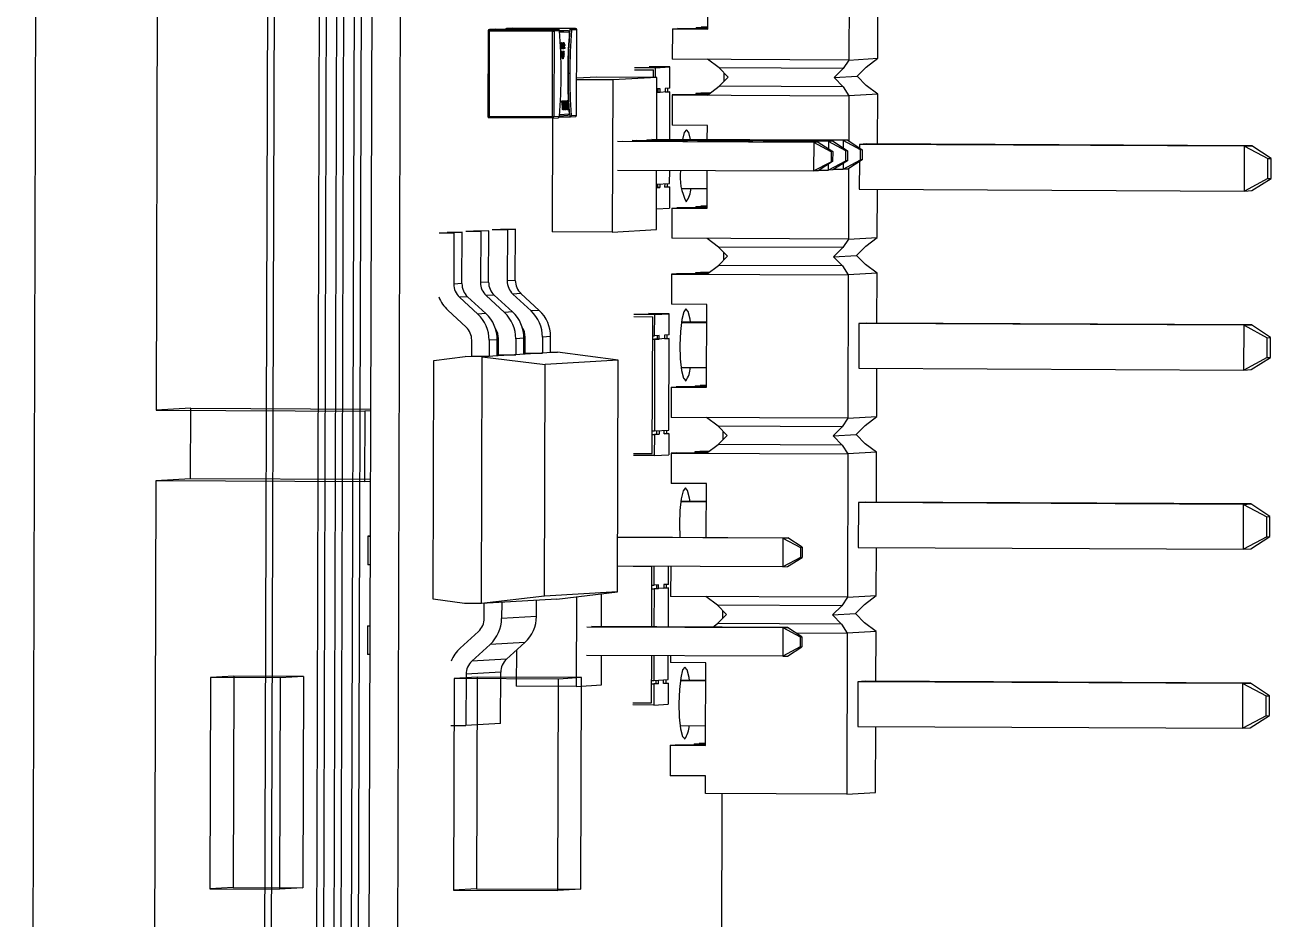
# Model space of a CAD drawing. Header units: millimetres. Extents: x -31.6 to 57.7, y -27.5 to 38.1.
# Drawn here: x -31.58 to -13.91, y 15.7 to 28.38 of the extents above; entities that cross this region are included whole.
import ezdxf

# ---------------------------------------------------------------- set-up
doc = ezdxf.new("R2010")
doc.units = ezdxf.units.MM

msp = doc.modelspace()

# ---------------------------------------------------------------- linework, layer by layer
at = {"color": 7, "linetype": 'Continuous', "lineweight": 25}
for p, q in [((-26.64, 35.845), (-26.805, -20.108)), ((-26.235, 35.843), (-26.4, -20.11)), ((-28.128, 33.011), (-28.243, -5.769)), ((-28.033, 33.016), (-28.147, -5.765)), ((-27.503, -5.768), (-27.388, 32.992)), ((-27.293, 32.997), (-27.408, -5.769)), ((-27.256, -5.769), (-27.142, 33.007)), ((-27.047, 33.012), (-27.161, -5.77)), ((-27.01, -5.771), (-26.895, 32.99)), ((-26.8, 32.995), (-26.915, -5.771)), ((-31.417, 32.817), (-31.579, -22.18)), ((-29.691, 32.825), (-29.72, 22.914)), ((-19.888, 29.913), (-19.894, 27.881)), ((-21.897, 28.319), (-21.894, 29.494)), ((-19.485, 27.906), (-19.483, 28.588)), ((-25.011, 28.293), (-25.014, 27.083)), ((-24.994, 28.292), (-24.998, 27.082)), ((-24.097, 28.288), (-24.994, 28.292)), ((-24.913, 28.317), (-24.992, 28.313)), ((-24.992, 28.313), (-24.991, 28.313)), ((-24.912, 28.317), (-24.991, 28.313)), ((-24.991, 28.313), (-24.093, 28.308)), ((-24.014, 28.313), (-24.912, 28.317)), ((-24.67, 28.332), (-24.749, 28.327)), ((-24.669, 28.332), (-24.747, 28.327)), ((-23.85, 28.323), (-24.747, 28.327)), ((-24.669, 28.332), (-24.67, 28.332)), ((-23.771, 28.327), (-24.669, 28.332)), ((-24.1, 27.078), (-24.097, 28.288)), ((-24.093, 28.308), (-24.014, 28.313)), ((-24.074, 28.288), (-24.077, 27.078)), ((-23.997, 28.293), (-24.074, 28.288)), ((-24.013, 28.298), (-23.877, 28.298)), ((-23.996, 28.291), (-23.877, 28.298)), ((-23.859, 28.278), (-23.995, 28.269)), ((-23.85, 28.323), (-23.771, 28.327)), ((-23.751, 28.307), (-23.828, 28.303)), ((-23.755, 27.097), (-23.751, 28.307)), ((-23.755, 27.097), (-23.751, 28.307)), ((-23.751, 28.307), (-23.751, 28.307)), ((-22.398, 28.322), (-22.399, 27.893)), ((-22.398, 28.322), (-22.327, 28.326)), ((-22.398, 28.322), (-21.897, 28.319)), ((-21.897, 28.324), (-22.327, 28.326)), ((-22.06, 28.342), (-21.989, 28.346)), ((-22.06, 28.342), (-21.897, 28.341)), ((-22.06, 28.342), (-22.06, 28.325)), ((-21.897, 28.345), (-21.989, 28.346)), ((-23.979, 28.12), (-23.985, 28.12)), ((-23.977, 28.12), (-23.985, 28.12)), ((-23.98, 28.112), (-23.985, 28.112)), ((-23.98, 28.112), (-23.979, 28.12)), ((-23.978, 28.112), (-23.98, 28.112)), ((-23.979, 28.12), (-23.977, 28.12)), ((-23.978, 28.04), (-23.978, 28.112)), ((-23.968, 28.123), (-23.977, 28.123)), ((-23.977, 28.12), (-23.977, 28.04)), ((-23.957, 28.121), (-23.966, 28.121)), ((-23.966, 28.114), (-23.966, 28.121)), ((-23.955, 28.121), (-23.965, 28.121)), ((-23.957, 28.121), (-23.955, 28.121)), ((-23.951, 28.041), (-23.957, 28.121)), ((-23.947, 28.122), (-23.956, 28.122)), ((-23.956, 28.121), (-23.956, 28.122)), ((-23.956, 28.122), (-23.955, 28.122)), ((-23.945, 28.122), (-23.955, 28.122)), ((-23.955, 28.121), (-23.951, 28.058)), ((-23.951, 28.058), (-23.947, 28.122)), ((-23.945, 28.122), (-23.951, 28.041)), ((-23.947, 28.122), (-23.945, 28.122)), ((-23.939, 28.102), (-23.947, 28.102)), ((-23.935, 28.124), (-23.945, 28.125)), ((-23.945, 28.125), (-23.943, 28.125)), ((-23.945, 28.102), (-23.945, 28.125)), ((-23.934, 28.125), (-23.943, 28.125)), ((-23.935, 28.124), (-23.934, 28.125)), ((-23.935, 28.09), (-23.935, 28.124)), ((-23.934, 28.125), (-23.934, 28.043)), ((-23.926, 28.102), (-23.934, 28.102)), ((-23.978, 28.04), (-23.982, 28.04)), ((-23.971, 28.002), (-23.98, 28.002)), ((-23.971, 28.002), (-23.98, 28.002)), ((-23.977, 28.04), (-23.978, 28.04)), ((-23.968, 28.038), (-23.978, 28.039)), ((-23.978, 27.94), (-23.971, 28.002)), ((-23.972, 27.939), (-23.978, 27.938)), ((-23.972, 28.08), (-23.977, 28.08)), ((-23.972, 27.982), (-23.976, 27.947)), ((-23.976, 27.947), (-23.972, 27.947)), ((-23.972, 27.947), (-23.976, 27.947)), ((-23.972, 27.947), (-23.972, 27.982)), ((-23.972, 27.92), (-23.972, 27.939)), ((-23.964, 28.081), (-23.971, 28.081)), ((-23.965, 28.061), (-23.971, 28.061)), ((-23.971, 28.002), (-23.971, 28.002)), ((-23.971, 28.002), (-23.971, 27.947)), ((-23.962, 28.001), (-23.971, 28.001)), ((-23.971, 28.001), (-23.964, 28.001)), ((-23.962, 27.993), (-23.971, 27.993)), ((-23.971, 27.947), (-23.969, 27.947)), ((-23.969, 27.947), (-23.971, 27.947)), ((-23.971, 27.937), (-23.971, 27.939)), ((-23.969, 27.939), (-23.971, 27.939)), ((-23.971, 27.939), (-23.971, 27.92)), ((-23.966, 27.933), (-23.971, 27.933)), ((-23.967, 27.926), (-23.971, 27.926)), ((-23.97, 27.947), (-23.966, 27.993)), ((-23.969, 27.947), (-23.969, 27.939)), ((-23.962, 27.922), (-23.965, 27.922)), ((-23.954, 28.001), (-23.964, 28.001)), ((-23.961, 28.042), (-23.963, 28.074)), ((-23.962, 28.001), (-23.954, 28.001)), ((-23.962, 27.993), (-23.962, 28.001)), ((-23.962, 27.922), (-23.956, 27.993)), ((-23.956, 27.993), (-23.962, 27.993)), ((-23.961, 27.919), (-23.962, 27.922)), ((-23.951, 28.041), (-23.961, 28.042)), ((-23.954, 28.001), (-23.961, 27.919)), ((-23.957, 27.9), (-23.957, 27.968)), ((-23.946, 27.98), (-23.956, 27.98)), ((-23.947, 27.98), (-23.956, 27.98)), ((-23.956, 27.98), (-23.956, 27.98)), ((-23.951, 28.041), (-23.951, 28.041)), ((-23.941, 27.981), (-23.951, 27.981)), ((-23.951, 27.981), (-23.949, 27.981)), ((-23.951, 27.98), (-23.951, 27.981)), ((-23.949, 28.041), (-23.95, 28.043)), ((-23.944, 28.071), (-23.949, 28.071)), ((-23.939, 28.041), (-23.949, 28.041)), ((-23.939, 27.981), (-23.949, 27.981)), ((-23.947, 27.9), (-23.947, 27.98)), ((-23.947, 27.98), (-23.946, 27.98)), ((-23.946, 28.002), (-23.94, 28.003)), ((-23.936, 28.002), (-23.946, 28.002)), ((-23.946, 27.981), (-23.946, 28.002)), ((-23.946, 27.98), (-23.946, 27.948)), ((-23.941, 27.949), (-23.946, 27.949)), ((-23.946, 27.928), (-23.946, 27.9)), ((-23.935, 28.072), (-23.945, 28.072)), ((-23.941, 27.922), (-23.942, 27.922)), ((-23.941, 27.949), (-23.941, 27.981)), ((-23.941, 27.981), (-23.939, 27.981)), ((-23.941, 27.922), (-23.941, 27.929)), ((-23.94, 27.922), (-23.941, 27.922)), ((-23.93, 28.003), (-23.94, 28.003)), ((-23.939, 27.981), (-23.94, 27.922)), ((-23.937, 27.922), (-23.94, 27.922)), ((-23.935, 28.042), (-23.938, 28.042)), ((-23.936, 28.042), (-23.937, 28.043)), ((-23.937, 27.922), (-23.936, 28.002)), ((-23.935, 27.922), (-23.937, 27.922)), ((-23.926, 28.042), (-23.936, 28.042)), ((-23.936, 28.002), (-23.93, 28.003)), ((-23.935, 28.042), (-23.935, 28.053)), ((-23.934, 28.043), (-23.935, 28.042)), ((-23.93, 27.995), (-23.935, 27.994)), ((-23.935, 27.994), (-23.935, 27.97)), ((-23.935, 27.97), (-23.93, 27.97)), ((-23.93, 27.97), (-23.935, 27.97)), ((-23.93, 27.962), (-23.935, 27.961)), ((-23.935, 27.961), (-23.935, 27.922)), ((-23.923, 28.06), (-23.932, 28.06)), ((-23.93, 28.003), (-23.93, 27.995)), ((-23.93, 27.97), (-23.93, 27.962)), ((-23.922, 28.085), (-23.929, 28.085)), ((-23.923, 28.06), (-23.922, 28.056)), ((-23.921, 28.089), (-23.922, 28.085)), ((-23.972, 27.92), (-23.978, 27.92)), ((-23.966, 27.92), (-23.976, 27.92)), ((-23.971, 27.92), (-23.972, 27.92)), ((-23.971, 27.919), (-23.971, 27.92)), ((-23.961, 27.919), (-23.971, 27.919)), ((-23.947, 27.9), (-23.957, 27.9)), ((-23.946, 27.9), (-23.947, 27.9)), ((-23.944, 27.921), (-23.946, 27.921)), ((-22.637, 27.77), (-22.933, 27.771)), ((-22.432, 27.782), (-22.728, 27.784)), ((-22.638, 27.635), (-22.637, 27.77)), ((-22.637, 27.77), (-22.432, 27.782)), ((-22.433, 27.482), (-22.432, 27.782)), ((-19.894, 27.881), (-22.399, 27.893)), ((-21.735, 27.769), (-21.898, 27.891)), ((-19.975, 27.76), (-21.735, 27.769)), ((-21.607, 27.638), (-21.735, 27.769)), ((-19.975, 27.76), (-20.103, 27.631)), ((-19.894, 27.881), (-19.975, 27.76)), ((-19.894, 27.881), (-19.485, 27.906)), ((-19.778, 27.65), (-19.649, 27.78)), ((-19.649, 27.78), (-19.485, 27.906)), ((-23.469, 27.639), (-23.753, 27.622)), ((-23.244, 27.598), (-23.753, 27.601)), ((-22.617, 27.635), (-23.469, 27.639)), ((-23.244, 27.598), (-23.25, 25.439)), ((-22.617, 27.635), (-23.244, 27.598)), ((-22.933, 27.741), (-22.667, 27.74)), ((-22.667, 27.636), (-22.667, 27.74)), ((-22.62, 26.755), (-22.617, 27.635)), ((-21.735, 27.508), (-21.607, 27.638)), ((-21.661, 27.583), (-21.661, 27.693)), ((-20.103, 27.631), (-19.778, 27.65)), ((-20.103, 27.631), (-19.975, 27.5)), ((-19.65, 27.52), (-19.778, 27.65)), ((-22.572, 27.474), (-22.618, 27.471)), ((-22.433, 27.432), (-22.618, 27.421)), ((-22.618, 27.423), (-22.602, 27.424)), ((-22.602, 27.472), (-22.602, 27.424)), ((-22.602, 27.424), (-22.573, 27.424)), ((-22.573, 27.424), (-22.572, 27.474)), ((-22.498, 27.478), (-22.499, 27.428)), ((-22.499, 27.43), (-22.462, 27.432)), ((-22.433, 27.482), (-22.498, 27.478)), ((-22.462, 27.432), (-22.462, 27.48)), ((-22.462, 27.432), (-22.433, 27.432)), ((-22.435, 26.754), (-22.433, 27.432)), ((-21.992, 27.409), (-22.063, 27.405)), ((-22.063, 27.405), (-21.872, 27.404)), ((-22.063, 27.405), (-22.063, 27.388)), ((-21.866, 27.409), (-21.992, 27.409)), ((-21.9, 27.383), (-21.735, 27.508)), ((-19.975, 27.5), (-21.735, 27.508)), ((-19.975, 27.5), (-19.895, 27.373)), ((-19.486, 27.398), (-19.895, 27.373)), ((-19.486, 27.398), (-19.65, 27.52)), ((-19.488, 26.689), (-19.486, 27.398)), ((-23.959, 27.295), (-23.969, 27.295)), ((-23.963, 27.295), (-23.969, 27.295)), ((-23.969, 27.295), (-23.962, 27.218)), ((-23.953, 27.295), (-23.963, 27.295)), ((-23.952, 27.218), (-23.962, 27.218)), ((-23.962, 27.218), (-23.962, 27.179)), ((-23.953, 27.295), (-23.959, 27.295)), ((-23.959, 27.295), (-23.952, 27.218)), ((-23.944, 27.295), (-23.954, 27.296)), ((-23.954, 27.296), (-23.954, 27.295)), ((-23.948, 27.296), (-23.954, 27.296)), ((-23.949, 27.251), (-23.953, 27.295)), ((-23.952, 27.218), (-23.953, 27.179)), ((-23.944, 27.295), (-23.949, 27.251)), ((-23.938, 27.296), (-23.948, 27.296)), ((-23.936, 27.296), (-23.946, 27.296)), ((-23.946, 27.296), (-23.946, 27.296)), ((-23.94, 27.296), (-23.946, 27.296)), ((-23.946, 27.218), (-23.938, 27.296)), ((-23.946, 27.18), (-23.946, 27.218)), ((-23.936, 27.296), (-23.945, 27.179)), ((-23.938, 27.296), (-23.944, 27.295)), ((-23.931, 27.296), (-23.94, 27.296)), ((-23.931, 27.296), (-23.936, 27.296)), ((-23.934, 27.243), (-23.935, 27.224)), ((-23.935, 27.224), (-23.932, 27.224)), ((-23.932, 27.224), (-23.935, 27.224)), ((-23.932, 27.224), (-23.934, 27.243)), ((-23.924, 27.18), (-23.931, 27.296)), ((-23.925, 27.238), (-23.927, 27.238)), ((-23.918, 27.298), (-23.926, 27.297)), ((-23.916, 27.297), (-23.926, 27.297)), ((-23.918, 27.255), (-23.919, 27.255)), ((-23.916, 27.254), (-23.919, 27.254)), ((-23.916, 27.224), (-23.919, 27.224)), ((-23.908, 27.298), (-23.918, 27.298)), ((-23.908, 27.255), (-23.918, 27.255)), ((-23.908, 27.298), (-23.916, 27.297)), ((-23.916, 27.266), (-23.908, 27.267)), ((-23.908, 27.255), (-23.916, 27.254)), ((-23.916, 27.254), (-23.916, 27.224)), ((-23.916, 27.224), (-23.914, 27.224)), ((-23.899, 27.299), (-23.915, 27.298)), ((-23.905, 27.298), (-23.915, 27.298)), ((-23.915, 27.298), (-23.915, 27.298)), ((-23.915, 27.266), (-23.915, 27.255)), ((-23.914, 27.224), (-23.914, 27.213)), ((-23.908, 27.267), (-23.908, 27.298)), ((-23.908, 27.181), (-23.908, 27.255)), ((-23.905, 27.298), (-23.906, 27.181)), ((-23.89, 27.299), (-23.905, 27.298)), ((-23.89, 27.299), (-23.899, 27.299)), ((-23.899, 27.267), (-23.89, 27.268)), ((-23.899, 27.254), (-23.899, 27.267)), ((-23.891, 27.255), (-23.899, 27.254)), ((-23.891, 27.255), (-23.899, 27.255)), ((-23.899, 27.226), (-23.891, 27.226)), ((-23.899, 27.211), (-23.899, 27.226)), ((-23.891, 27.226), (-23.891, 27.255)), ((-23.889, 27.241), (-23.891, 27.241)), ((-23.89, 27.268), (-23.89, 27.299)), ((-23.878, 27.303), (-23.888, 27.303)), ((-23.874, 27.242), (-23.883, 27.242)), ((-23.869, 27.224), (-23.862, 27.118)), ((-22.401, 27.385), (-22.402, 26.956)), ((-22.33, 27.389), (-22.401, 27.385)), ((-22.401, 27.385), (-19.895, 27.373)), ((-21.894, 27.387), (-22.33, 27.389)), ((-19.895, 27.373), (-19.897, 26.734)), ((-24.998, 27.082), (-24.1, 27.078)), ((-24.097, 27.058), (-24.995, 27.063)), ((-24.097, 27.058), (-24.102, 25.443)), ((-24.096, 27.058), (-24.017, 27.063)), ((-24.077, 27.078), (-24, 27.083)), ((-24.002, 27.074), (-23.854, 27.073)), ((-24, 27.091), (-23.879, 27.098)), ((-23.998, 27.11), (-23.862, 27.118)), ((-23.953, 27.179), (-23.962, 27.179)), ((-23.945, 27.179), (-23.955, 27.179)), ((-23.955, 27.179), (-23.955, 27.179)), ((-23.953, 27.179), (-23.946, 27.18)), ((-23.945, 27.179), (-23.939, 27.179)), ((-23.939, 27.179), (-23.937, 27.197)), ((-23.929, 27.18), (-23.938, 27.18)), ((-23.937, 27.197), (-23.93, 27.197)), ((-23.93, 27.197), (-23.929, 27.18)), ((-23.929, 27.18), (-23.924, 27.18)), ((-23.924, 27.181), (-23.916, 27.181)), ((-23.914, 27.213), (-23.917, 27.213)), ((-23.914, 27.213), (-23.916, 27.213)), ((-23.916, 27.181), (-23.908, 27.181)), ((-23.906, 27.181), (-23.908, 27.181)), ((-23.906, 27.181), (-23.89, 27.182)), ((-23.89, 27.211), (-23.899, 27.211)), ((-23.89, 27.211), (-23.899, 27.211)), ((-23.891, 27.182), (-23.889, 27.18)), ((-23.89, 27.182), (-23.89, 27.211)), ((-23.889, 27.18), (-23.879, 27.18)), ((-23.852, 27.073), (-23.773, 27.078)), ((-23.832, 27.093), (-23.755, 27.097)), ((-23.755, 27.097), (-23.755, 27.097)), ((-21.901, 26.954), (-22.402, 26.956)), ((-21.902, 26.751), (-21.901, 26.954)), ((-20.394, 26.713), (-23.175, 26.726)), ((-23.109, 26.73), (-20.328, 26.717)), ((-20.186, 26.726), (-22.967, 26.739)), ((-22.9, 26.742), (-20.119, 26.729)), ((-19.977, 26.738), (-22.758, 26.751)), ((-19.91, 26.742), (-22.691, 26.755)), ((-20.394, 26.713), (-20.396, 26.307)), ((-20.328, 26.717), (-20.394, 26.713)), ((-20.148, 26.581), (-20.394, 26.713)), ((-20.328, 26.717), (-20.124, 26.583)), ((-20.119, 26.729), (-20.186, 26.726)), ((-20.186, 26.726), (-20.186, 26.624)), ((-19.939, 26.594), (-20.186, 26.726)), ((-20.119, 26.729), (-19.915, 26.595)), ((-19.91, 26.742), (-19.977, 26.738)), ((-19.977, 26.738), (-19.977, 26.636)), ((-19.73, 26.606), (-19.977, 26.738)), ((-19.91, 26.742), (-19.707, 26.608)), ((-19.641, 26.69), (-19.745, 26.684)), ((-14.179, 26.665), (-19.641, 26.69)), ((-20.124, 26.583), (-20.148, 26.581)), ((-20.148, 26.581), (-20.148, 26.439)), ((-20.124, 26.583), (-20.125, 26.44)), ((-19.915, 26.595), (-19.939, 26.594)), ((-19.939, 26.451), (-19.939, 26.594)), ((-19.915, 26.595), (-19.916, 26.453)), ((-14.283, 26.658), (-19.745, 26.684)), ((-19.745, 26.684), (-19.745, 26.633)), ((-19.707, 26.608), (-19.73, 26.606)), ((-19.73, 26.464), (-19.73, 26.606)), ((-19.707, 26.608), (-19.707, 26.465)), ((-14.285, 26.023), (-14.283, 26.658)), ((-14.283, 26.658), (-14.179, 26.665)), ((-14.283, 26.658), (-13.954, 26.483)), ((-13.908, 26.485), (-14.179, 26.665)), ((-20.396, 26.307), (-20.148, 26.439)), ((-20.125, 26.44), (-20.329, 26.311)), ((-20.187, 26.319), (-19.939, 26.451)), ((-20.187, 26.401), (-20.187, 26.319)), ((-20.125, 26.44), (-20.148, 26.439)), ((-19.916, 26.453), (-20.12, 26.323)), ((-20.106, 26.332), (-19.978, 26.332)), ((-19.978, 26.332), (-19.73, 26.464)), ((-19.978, 26.413), (-19.978, 26.332)), ((-19.911, 26.335), (-19.978, 26.332)), ((-19.916, 26.453), (-19.939, 26.451)), ((-19.707, 26.465), (-19.911, 26.335)), ((-19.898, 26.343), (-19.901, 25.341)), ((-19.746, 26.44), (-19.747, 26.049)), ((-19.707, 26.465), (-19.73, 26.464)), ((-13.955, 26.2), (-13.954, 26.483)), ((-13.954, 26.483), (-13.908, 26.485)), ((-13.908, 26.202), (-13.908, 26.485)), ((-23.177, 26.32), (-20.396, 26.307)), ((-22.624, 25.476), (-22.621, 26.317)), ((-22.437, 26.132), (-22.436, 26.316)), ((-21.904, 25.779), (-21.903, 26.314)), ((-20.329, 26.311), (-20.396, 26.307)), ((-20.315, 26.32), (-20.187, 26.319)), ((-20.12, 26.323), (-20.187, 26.319)), ((-13.955, 26.2), (-14.285, 26.023)), ((-14.181, 26.03), (-13.908, 26.202)), ((-13.955, 26.2), (-13.908, 26.202)), ((-22.622, 26.121), (-22.437, 26.132)), ((-22.577, 26.074), (-22.622, 26.071)), ((-22.622, 26.073), (-22.606, 26.074)), ((-22.606, 26.074), (-22.606, 26.122)), ((-22.606, 26.074), (-22.577, 26.074)), ((-22.576, 26.124), (-22.577, 26.074)), ((-22.503, 26.078), (-22.502, 26.128)), ((-22.437, 26.082), (-22.503, 26.078)), ((-22.503, 26.08), (-22.466, 26.082)), ((-22.466, 26.082), (-22.466, 26.131)), ((-22.466, 26.082), (-22.437, 26.082)), ((-22.437, 26.082), (-22.438, 25.782)), ((-22.266, 26.061), (-21.904, 26.059)), ((-19.747, 26.049), (-14.285, 26.023)), ((-19.492, 25.366), (-19.49, 26.048)), ((-14.285, 26.023), (-14.181, 26.03)), ((-22.202, 25.871), (-22.201, 25.871)), ((-22.067, 25.802), (-21.996, 25.806)), ((-22.067, 25.802), (-21.904, 25.801)), ((-22.067, 25.802), (-22.067, 25.785)), ((-21.904, 25.806), (-21.996, 25.806)), ((-22.623, 25.771), (-22.438, 25.782)), ((-22.406, 25.782), (-22.407, 25.353)), ((-22.406, 25.782), (-22.335, 25.786)), ((-22.406, 25.782), (-21.904, 25.779)), ((-21.904, 25.784), (-22.335, 25.786)), ((-25.329, 25.454), (-25.116, 25.453)), ((-25.214, 25.461), (-25.001, 25.46)), ((-25.116, 25.453), (-25.119, 24.725)), ((-25.001, 25.46), (-25.116, 25.453)), ((-25.004, 24.732), (-25.001, 25.46)), ((-24.951, 25.477), (-24.738, 25.476)), ((-24.836, 25.484), (-24.623, 25.483)), ((-24.738, 25.476), (-24.74, 24.748)), ((-24.623, 25.483), (-24.738, 25.476)), ((-24.625, 24.755), (-24.623, 25.483)), ((-23.25, 25.439), (-22.624, 25.476)), ((-25.707, 25.432), (-25.495, 25.431)), ((-25.592, 25.439), (-25.38, 25.438)), ((-25.495, 25.431), (-25.497, 24.703)), ((-25.38, 25.438), (-25.495, 25.431)), ((-25.382, 24.71), (-25.38, 25.438)), ((-23.25, 25.439), (-24.102, 25.443)), ((-19.901, 25.341), (-22.407, 25.353)), ((-21.742, 25.229), (-21.906, 25.351)), ((-19.901, 25.341), (-19.982, 25.221)), ((-19.901, 25.341), (-19.492, 25.366)), ((-19.656, 25.24), (-19.492, 25.366)), ((-21.743, 24.969), (-21.614, 25.098)), ((-19.982, 25.221), (-21.742, 25.229)), ((-21.614, 25.098), (-21.742, 25.229)), ((-21.669, 25.043), (-21.668, 25.153)), ((-19.982, 25.221), (-20.111, 25.091)), ((-20.111, 25.091), (-19.785, 25.11)), ((-19.785, 25.11), (-19.656, 25.24)), ((-19.657, 24.98), (-19.785, 25.11)), ((-21.907, 24.843), (-21.743, 24.969)), ((-19.983, 24.96), (-21.743, 24.969)), ((-20.111, 25.091), (-19.983, 24.96)), ((-19.983, 24.96), (-19.903, 24.833)), ((-19.494, 24.858), (-19.657, 24.98)), ((-24.625, 24.755), (-24.74, 24.748)), ((-22.408, 24.845), (-22.41, 24.417)), ((-22.337, 24.849), (-22.408, 24.845)), ((-22.408, 24.845), (-19.903, 24.833)), ((-21.901, 24.847), (-22.337, 24.849)), ((-21.999, 24.869), (-22.07, 24.865)), ((-22.07, 24.865), (-21.879, 24.864)), ((-22.07, 24.865), (-22.07, 24.848)), ((-21.873, 24.869), (-21.999, 24.869)), ((-19.903, 24.833), (-19.909, 22.802)), ((-19.494, 24.858), (-19.903, 24.833)), ((-19.496, 24.149), (-19.494, 24.858)), ((-25.382, 24.71), (-25.497, 24.703)), ((-25.004, 24.732), (-25.119, 24.725)), ((-24.545, 24.569), (-24.66, 24.562)), ((-24.286, 24.33), (-24.545, 24.569)), ((-25.301, 24.524), (-25.416, 24.517)), ((-25.416, 24.517), (-25.157, 24.278)), ((-25.042, 24.285), (-25.301, 24.524)), ((-24.923, 24.546), (-25.038, 24.54)), ((-25.038, 24.54), (-24.779, 24.301)), ((-24.664, 24.308), (-24.923, 24.546)), ((-24.66, 24.562), (-24.401, 24.323)), ((-21.909, 24.414), (-22.41, 24.417)), ((-21.912, 23.24), (-21.909, 24.414)), ((-25.323, 24.094), (-25.582, 24.333)), ((-25.042, 24.285), (-25.157, 24.278)), ((-24.664, 24.308), (-24.779, 24.301)), ((-24.286, 24.33), (-24.401, 24.323)), ((-22.648, 24.27), (-22.944, 24.272)), ((-22.944, 24.242), (-22.677, 24.24)), ((-22.442, 24.282), (-22.738, 24.284)), ((-22.683, 22.3), (-22.677, 24.24)), ((-22.649, 23.97), (-22.648, 24.27)), ((-22.648, 24.27), (-22.442, 24.282)), ((-22.443, 23.982), (-22.442, 24.282)), ((-21.909, 24.154), (-22.271, 24.156)), ((-21.909, 24.161), (-22.27, 24.162)), ((-19.753, 24.144), (-19.754, 23.509)), ((-19.648, 24.15), (-19.753, 24.144)), ((-14.291, 24.119), (-19.753, 24.144)), ((-14.186, 24.125), (-19.648, 24.15)), ((-14.293, 23.484), (-14.291, 24.119)), ((-14.291, 24.119), (-14.186, 24.125)), ((-14.291, 24.119), (-13.962, 23.943)), ((-13.915, 23.946), (-14.186, 24.125)), ((-25.243, 23.68), (-25.243, 23.908)), ((-24.996, 23.907), (-24.997, 23.679)), ((-24.881, 23.914), (-24.996, 23.907)), ((-24.882, 23.686), (-24.881, 23.914)), ((-24.865, 23.702), (-24.864, 23.93)), ((-24.618, 23.929), (-24.619, 23.701)), ((-24.503, 23.936), (-24.618, 23.929)), ((-24.503, 23.708), (-24.503, 23.936)), ((-24.487, 23.725), (-24.486, 23.953)), ((-24.125, 23.958), (-24.24, 23.951)), ((-24.24, 23.951), (-24.24, 23.723)), ((-24.125, 23.73), (-24.125, 23.958)), ((-22.678, 23.97), (-22.649, 23.97)), ((-22.678, 23.92), (-22.613, 23.924)), ((-22.678, 23.92), (-22.649, 23.92)), ((-22.649, 23.92), (-22.653, 22.62)), ((-22.583, 23.974), (-22.649, 23.97)), ((-22.443, 23.932), (-22.649, 23.92)), ((-22.612, 23.972), (-22.613, 23.924)), ((-22.613, 23.924), (-22.583, 23.924)), ((-22.583, 23.924), (-22.583, 23.974)), ((-22.443, 23.982), (-22.509, 23.979)), ((-22.509, 23.979), (-22.509, 23.929)), ((-22.509, 23.93), (-22.473, 23.933)), ((-22.473, 23.933), (-22.473, 23.981)), ((-22.473, 23.933), (-22.443, 23.932)), ((-22.447, 22.632), (-22.443, 23.932)), ((-13.962, 23.943), (-13.915, 23.946)), ((-13.962, 23.66), (-13.962, 23.943)), ((-13.916, 23.663), (-13.915, 23.946)), ((-25.337, 23.674), (-25.243, 23.68)), ((-25.243, 23.68), (-24.997, 23.679)), ((-24.027, 23.736), (-25.095, 23.673)), ((-24.882, 23.701), (-24.865, 23.702)), ((-24.865, 23.702), (-24.619, 23.701)), ((-24.503, 23.724), (-24.487, 23.725)), ((-24.487, 23.725), (-24.24, 23.723)), ((-24.125, 23.736), (-24.027, 23.736)), ((-23.167, 23.622), (-24.027, 23.736)), ((-25.792, 20.234), (-25.782, 23.621)), ((-25.782, 23.621), (-25.337, 23.674)), ((-25.095, 23.673), (-25.337, 23.674)), ((-25.106, 20.173), (-25.095, 23.673)), ((-25.095, 23.673), (-24.2, 23.561)), ((-24.21, 20.279), (-24.2, 23.561)), ((-23.167, 23.622), (-24.2, 23.561)), ((-23.177, 20.34), (-23.167, 23.622)), ((-22.273, 23.521), (-21.911, 23.519)), ((-19.754, 23.509), (-14.293, 23.484)), ((-19.5, 22.826), (-19.498, 23.508)), ((-13.962, 23.66), (-14.293, 23.484)), ((-14.188, 23.49), (-13.916, 23.663)), ((-13.962, 23.66), (-13.916, 23.663)), ((-22.21, 23.332), (-22.208, 23.332)), ((-14.293, 23.484), (-14.188, 23.49)), ((-22.413, 23.242), (-22.414, 22.813)), ((-22.413, 23.242), (-22.342, 23.246)), ((-22.413, 23.242), (-21.912, 23.24)), ((-21.912, 23.244), (-22.342, 23.246)), ((-22.075, 23.262), (-22.004, 23.266)), ((-22.075, 23.262), (-21.912, 23.261)), ((-22.075, 23.262), (-22.075, 23.245)), ((-21.912, 23.266), (-22.004, 23.266)), ((-29.227, 22.943), (-29.72, 22.914)), ((-29.72, 22.914), (-26.761, 22.9)), ((-29.23, 21.943), (-29.227, 22.943)), ((-29.227, 22.943), (-26.679, 22.931)), ((-26.761, 22.9), (-26.764, 21.9)), ((-26.679, 22.905), (-26.761, 22.9)), ((-19.909, 22.802), (-22.414, 22.813)), ((-21.75, 22.689), (-21.913, 22.811)), ((-19.909, 22.802), (-19.99, 22.681)), ((-19.909, 22.802), (-19.5, 22.826)), ((-19.664, 22.7), (-19.5, 22.826)), ((-22.682, 22.62), (-22.653, 22.62)), ((-22.653, 22.62), (-22.447, 22.632)), ((-22.617, 22.574), (-22.616, 22.622)), ((-22.587, 22.624), (-22.587, 22.574)), ((-22.513, 22.579), (-22.513, 22.629)), ((-22.477, 22.583), (-22.477, 22.631)), ((-19.99, 22.681), (-21.75, 22.689)), ((-21.622, 22.558), (-21.75, 22.689)), ((-19.99, 22.681), (-20.118, 22.551)), ((-19.793, 22.571), (-19.664, 22.7)), ((-22.682, 22.57), (-22.617, 22.574)), ((-22.682, 22.57), (-22.653, 22.57)), ((-22.653, 22.57), (-22.654, 22.27)), ((-22.587, 22.574), (-22.653, 22.57)), ((-22.617, 22.574), (-22.587, 22.574)), ((-22.447, 22.583), (-22.513, 22.579)), ((-22.513, 22.58), (-22.477, 22.583)), ((-22.477, 22.583), (-22.447, 22.583)), ((-22.447, 22.583), (-22.448, 22.283)), ((-21.75, 22.429), (-21.622, 22.558)), ((-21.676, 22.503), (-21.676, 22.614)), ((-20.118, 22.551), (-19.793, 22.571)), ((-20.118, 22.551), (-19.99, 22.421)), ((-19.665, 22.44), (-19.793, 22.571)), ((-22.949, 22.302), (-22.683, 22.3)), ((-22.654, 22.27), (-22.949, 22.272)), ((-22.654, 22.27), (-22.448, 22.283)), ((-22.416, 22.305), (-22.417, 21.877)), ((-22.345, 22.31), (-22.416, 22.305)), ((-22.416, 22.305), (-19.91, 22.294)), ((-21.909, 22.307), (-22.345, 22.31)), ((-22.077, 22.325), (-22.078, 22.308)), ((-22.006, 22.33), (-22.077, 22.325)), ((-22.077, 22.325), (-21.887, 22.324)), ((-21.881, 22.329), (-22.006, 22.33)), ((-21.915, 22.303), (-21.75, 22.429)), ((-19.99, 22.421), (-21.75, 22.429)), ((-19.99, 22.421), (-19.91, 22.294)), ((-19.91, 22.294), (-19.916, 20.262)), ((-19.501, 22.318), (-19.91, 22.294)), ((-19.501, 22.318), (-19.665, 22.44)), ((-19.503, 21.61), (-19.501, 22.318)), ((-29.723, 21.914), (-29.772, 5.326)), ((-29.23, 21.943), (-29.723, 21.914)), ((-26.764, 21.9), (-29.723, 21.914)), ((-26.681, 21.931), (-29.23, 21.943)), ((-26.682, 21.905), (-26.764, 21.9)), ((-21.916, 21.874), (-22.417, 21.877)), ((-21.918, 21.11), (-21.916, 21.874)), ((-21.917, 21.614), (-22.279, 21.616)), ((-21.917, 21.621), (-22.278, 21.623)), ((-19.76, 21.604), (-19.762, 20.969)), ((-19.656, 21.61), (-19.76, 21.604)), ((-14.298, 21.579), (-19.76, 21.604)), ((-14.194, 21.585), (-19.656, 21.61)), ((-14.3, 20.944), (-14.298, 21.579)), ((-14.298, 21.579), (-14.194, 21.585)), ((-14.298, 21.579), (-13.969, 21.403)), ((-13.923, 21.406), (-14.194, 21.585)), ((-13.97, 21.12), (-13.969, 21.403)), ((-13.969, 21.403), (-13.923, 21.406)), ((-13.923, 21.123), (-13.923, 21.406)), ((-26.716, 21.128), (-26.717, 20.722)), ((-26.716, 21.128), (-26.684, 21.13)), ((-26.684, 21.128), (-26.716, 21.128)), ((-23.174, 21.116), (-20.762, 21.105)), ((-20.829, 21.101), (-23.174, 21.112)), ((-20.829, 21.101), (-20.83, 20.694)), ((-20.829, 21.101), (-20.762, 21.105)), ((-20.829, 21.101), (-20.582, 20.969)), ((-20.558, 20.97), (-20.762, 21.105)), ((-13.97, 21.12), (-14.3, 20.944)), ((-14.196, 20.95), (-13.923, 21.123)), ((-13.97, 21.12), (-13.923, 21.123)), ((-20.582, 20.969), (-20.558, 20.97)), ((-20.582, 20.969), (-20.582, 20.827)), ((-20.558, 20.97), (-20.559, 20.828)), ((-19.762, 20.969), (-14.3, 20.944)), ((-19.507, 20.286), (-19.505, 20.968)), ((-14.3, 20.944), (-14.196, 20.95)), ((-26.685, 20.722), (-26.717, 20.722)), ((-20.83, 20.694), (-23.176, 20.705)), ((-22.953, 20.704), (-22.687, 20.703)), ((-22.69, 19.844), (-22.687, 20.703)), ((-22.658, 20.433), (-22.658, 20.703)), ((-22.453, 20.445), (-22.452, 20.702)), ((-22.421, 20.702), (-22.422, 20.273)), ((-20.582, 20.827), (-20.83, 20.694)), ((-20.83, 20.694), (-20.763, 20.698)), ((-20.763, 20.698), (-20.559, 20.828)), ((-20.582, 20.827), (-20.559, 20.828)), ((-23.177, 20.34), (-24.21, 20.279)), ((-24.037, 20.236), (-23.177, 20.34)), ((-22.688, 20.433), (-22.658, 20.433)), ((-22.688, 20.383), (-22.622, 20.387)), ((-22.688, 20.383), (-22.658, 20.383)), ((-22.658, 20.383), (-22.66, 19.844)), ((-22.593, 20.436), (-22.658, 20.433)), ((-22.453, 20.395), (-22.658, 20.383)), ((-22.622, 20.435), (-22.622, 20.387)), ((-22.622, 20.387), (-22.593, 20.386)), ((-22.593, 20.386), (-22.593, 20.436)), ((-22.453, 20.445), (-22.519, 20.441)), ((-22.519, 20.441), (-22.519, 20.391)), ((-22.519, 20.393), (-22.482, 20.395)), ((-22.482, 20.395), (-22.482, 20.443)), ((-22.482, 20.395), (-22.453, 20.395)), ((-22.455, 19.843), (-22.453, 20.395)), ((-25.347, 20.175), (-25.792, 20.234)), ((-25.106, 20.173), (-25.347, 20.175)), ((-24.21, 20.279), (-25.106, 20.173)), ((-24.037, 20.236), (-25.106, 20.173)), ((-25.065, 19.963), (-25.065, 20.176)), ((-24.818, 20.19), (-24.819, 19.962)), ((-24.325, 19.991), (-24.325, 20.219)), ((-23.756, 20.27), (-23.76, 18.997)), ((-23.402, 19.847), (-23.401, 20.313)), ((-19.916, 20.262), (-22.422, 20.273)), ((-21.757, 20.149), (-21.921, 20.271)), ((-19.997, 20.141), (-21.757, 20.149)), ((-21.629, 20.018), (-21.757, 20.149)), ((-19.916, 20.262), (-19.997, 20.141)), ((-19.916, 20.262), (-19.507, 20.286)), ((-19.8, 20.031), (-19.671, 20.16)), ((-19.671, 20.16), (-19.507, 20.286)), ((-24.325, 19.991), (-24.819, 19.962)), ((-21.758, 19.889), (-21.629, 20.018)), ((-21.684, 19.964), (-21.683, 20.074)), ((-19.997, 20.141), (-20.126, 20.011)), ((-20.126, 20.011), (-19.8, 20.031)), ((-20.126, 20.011), (-19.998, 19.881)), ((-19.672, 19.9), (-19.8, 20.031)), ((-26.72, 19.858), (-26.721, 19.452)), ((-26.72, 19.858), (-26.688, 19.86)), ((-26.72, 19.858), (-26.688, 19.858)), ((-23.613, 19.844), (-20.832, 19.831)), ((-20.765, 19.835), (-23.546, 19.848)), ((-21.822, 19.84), (-21.758, 19.889)), ((-19.998, 19.881), (-21.758, 19.889)), ((-20.832, 19.831), (-20.833, 19.425)), ((-20.832, 19.831), (-20.765, 19.835)), ((-20.832, 19.831), (-20.585, 19.699)), ((-20.562, 19.701), (-20.765, 19.835)), ((-19.998, 19.881), (-19.918, 19.754)), ((-19.509, 19.778), (-19.672, 19.9)), ((-25.407, 19.542), (-25.147, 19.778)), ((-24.489, 19.621), (-24.982, 19.592)), ((-24.749, 19.385), (-24.489, 19.621)), ((-20.648, 19.757), (-19.918, 19.754)), ((-20.585, 19.699), (-20.586, 19.557)), ((-20.585, 19.699), (-20.562, 19.701)), ((-20.562, 19.701), (-20.562, 19.558)), ((-19.918, 19.754), (-19.925, 17.468)), ((-19.509, 19.778), (-19.918, 19.754)), ((-19.511, 19.07), (-19.509, 19.778)), ((-26.689, 19.452), (-26.721, 19.452)), ((-24.982, 19.592), (-25.242, 19.356)), ((-24.61, 19.511), (-24.612, 19.001)), ((-20.586, 19.557), (-20.833, 19.425)), ((-20.767, 19.428), (-20.562, 19.558)), ((-20.586, 19.557), (-20.562, 19.558)), ((-24.749, 19.385), (-25.242, 19.356)), ((-20.833, 19.425), (-23.615, 19.438)), ((-23.405, 19.018), (-23.404, 19.437)), ((-22.693, 18.763), (-22.691, 19.433)), ((-22.661, 19.433), (-22.662, 19.083)), ((-22.457, 19.095), (-22.456, 19.432)), ((-22.424, 19.432), (-22.425, 19.337)), ((-21.923, 19.334), (-22.425, 19.337)), ((-21.927, 18.16), (-21.923, 19.334)), ((-20.833, 19.425), (-20.767, 19.428)), ((-28.946, 19.125), (-28.955, 16.125)), ((-28.617, 19.145), (-28.946, 19.125)), ((-27.96, 19.121), (-28.946, 19.125)), ((-28.617, 19.145), (-28.626, 16.145)), ((-27.631, 19.14), (-28.617, 19.145)), ((-27.96, 19.121), (-27.969, 16.121)), ((-27.631, 19.14), (-27.96, 19.121)), ((-27.631, 19.14), (-27.64, 16.14)), ((-25.494, 19.109), (-25.503, 16.109)), ((-25.165, 19.128), (-25.494, 19.109)), ((-24.014, 19.102), (-25.494, 19.109)), ((-25.324, 19.171), (-25.326, 18.443)), ((-24.831, 19.2), (-25.324, 19.171)), ((-25.165, 19.128), (-25.174, 16.129)), ((-23.685, 19.122), (-25.165, 19.128)), ((-24.833, 18.472), (-24.831, 19.2)), ((-24.023, 16.102), (-24.014, 19.102)), ((-23.685, 19.122), (-24.014, 19.102)), ((-23.694, 16.122), (-23.685, 19.122)), ((-22.662, 19.083), (-22.457, 19.095)), ((-22.597, 19.086), (-22.597, 19.036)), ((-22.523, 19.041), (-22.523, 19.091)), ((-22.486, 19.045), (-22.486, 19.093)), ((-23.76, 18.997), (-24.612, 19.001)), ((-23.76, 18.997), (-23.405, 19.018)), ((-22.692, 19.083), (-22.662, 19.083)), ((-22.692, 19.033), (-22.626, 19.037)), ((-22.692, 19.033), (-22.662, 19.033)), ((-22.662, 19.033), (-22.663, 18.733)), ((-22.597, 19.036), (-22.662, 19.033)), ((-22.626, 19.037), (-22.626, 19.085)), ((-22.626, 19.037), (-22.597, 19.036)), ((-22.457, 19.045), (-22.523, 19.041)), ((-22.523, 19.043), (-22.486, 19.045)), ((-22.486, 19.045), (-22.457, 19.045)), ((-22.457, 19.045), (-22.458, 18.745)), ((-21.924, 19.074), (-22.286, 19.076)), ((-21.924, 19.081), (-22.285, 19.083)), ((-19.767, 19.064), (-19.769, 18.429)), ((-19.663, 19.07), (-19.767, 19.064)), ((-14.306, 19.039), (-19.767, 19.064)), ((-14.201, 19.045), (-19.663, 19.07)), ((-14.308, 18.404), (-14.306, 19.039)), ((-14.306, 19.039), (-14.201, 19.045)), ((-14.306, 19.039), (-13.977, 18.863)), ((-13.93, 18.866), (-14.201, 19.045)), ((-22.959, 18.764), (-22.693, 18.763)), ((-22.663, 18.733), (-22.959, 18.734)), ((-22.663, 18.733), (-22.458, 18.745)), ((-13.977, 18.863), (-13.93, 18.866)), ((-13.977, 18.58), (-13.977, 18.863)), ((-13.931, 18.583), (-13.93, 18.866)), ((-13.977, 18.58), (-14.308, 18.404)), ((-14.203, 18.41), (-13.931, 18.583)), ((-13.977, 18.58), (-13.931, 18.583)), ((-25.539, 18.444), (-25.326, 18.443)), ((-24.833, 18.472), (-25.326, 18.443)), ((-22.288, 18.441), (-21.926, 18.439)), ((-19.769, 18.429), (-14.308, 18.404)), ((-19.515, 17.492), (-19.513, 18.428)), ((-14.308, 18.404), (-14.203, 18.41)), ((-22.225, 18.252), (-22.223, 18.252)), ((-22.428, 18.162), (-22.429, 17.73)), ((-22.428, 18.162), (-22.357, 18.166)), ((-22.428, 18.162), (-21.927, 18.16)), ((-21.927, 18.164), (-22.357, 18.166)), ((-22.09, 18.182), (-22.019, 18.186)), ((-22.09, 18.182), (-21.927, 18.182)), ((-22.09, 18.182), (-22.09, 18.165)), ((-21.927, 18.186), (-22.019, 18.186)), ((-21.928, 17.728), (-22.429, 17.73)), ((-21.929, 17.477), (-21.928, 17.728)), ((-19.925, 17.468), (-21.929, 17.477)), ((-21.701, 14.021), (-21.691, 17.476)), ((-19.925, 17.468), (-19.515, 17.492)), ((-28.626, 16.145), (-28.955, 16.125)), ((-28.955, 16.125), (-27.969, 16.121)), ((-28.626, 16.145), (-27.64, 16.14)), ((-27.64, 16.14), (-27.969, 16.121)), ((-25.174, 16.129), (-25.503, 16.109)), ((-25.503, 16.109), (-24.023, 16.102)), ((-25.174, 16.129), (-23.694, 16.122)), ((-23.694, 16.122), (-24.023, 16.102))]:
    msp.add_line(p, q, dxfattribs=at)
at = {"color": 7, "linetype": 'Continuous', "lineweight": 25, "flags": 128}
for points in [[(-22.14, 26.752), (-22.166, 26.854), (-22.198, 26.891), (-22.23, 26.851), (-22.255, 26.753)], [(-22.14, 24.162), (-22.146, 24.206), (-22.173, 24.315), (-22.205, 24.352), (-22.237, 24.311), (-22.265, 24.199), (-22.284, 24.032), (-22.291, 23.837), (-22.285, 23.642), (-22.267, 23.477), (-22.24, 23.368), (-22.208, 23.332), (-22.208, 23.332)], [(-22.147, 21.622), (-22.154, 21.666), (-22.181, 21.775), (-22.213, 21.812), (-22.245, 21.771), (-22.272, 21.659), (-22.291, 21.492), (-22.298, 21.297), (-22.293, 21.112)], [(-22.155, 19.082), (-22.161, 19.126), (-22.188, 19.235), (-22.22, 19.272), (-22.252, 19.231), (-22.28, 19.119), (-22.299, 18.952), (-22.306, 18.757), (-22.3, 18.562), (-22.282, 18.398), (-22.255, 18.289), (-22.223, 18.252)]]:
    msp.add_lwpolyline(points, dxfattribs=at)
at = {"color": 7, "linetype": 'Continuous', "lineweight": 25}
for centre, radius, start, end in [((-24.991, 28.293), 0.02, 93.3848, 179.8311), ((-24.998, 28.624), 0.331, 267.6857, 270.5763), ((-24.96, 28.297), 0.0344, 153.2679, 187.9058), ((-24.669, 28.312), 0.02, 89.7322, 93.3848), ((-24.063, 28.293), 0.0344, 153.2679, 187.9058), ((-24.089, 29.086), 0.798, 269.4284, 271.081), ((-24.093, 28.288), 0.0199, 359.4604, 89.3224), ((-31.736, 27.711), 7.761, 355.3605, 4.3016), ((-15.854, 27.671), 8.028, 175.6688, 182.6273), ((-16.227, 27.686), 7.649, 175.2279, 179.9258), ((-16.288, 27.686), 7.565, 175.3227, 179.9201), ((-23.771, 28.307), 0.02, 359.8311, 89.7322), ((-23.771, 28.307), 0.0199, 359.4604, 89.3224), ((-23.868, 28.494), 0.798, 269.4284, 271.081), ((-16.34, 27.66), 7.537, 179.7241, 184.4687), ((-16.397, 27.661), 7.456, 179.7303, 184.3725), ((-23.92, 27.289), 0.0104, 123.3127, 172.2489), ((-23.833, 27.224), 0.0937, 171.0551, 207.4703), ((-23.826, 27.252), 0.1, 153.2679, 187.9058), ((-23.856, 27.244), 0.0644, 160.0556, 184.1966), ((-23.859, 27.234), 0.0609, 175.1177, 200.2145), ((-24.994, 27.083), 0.02, 179.8311, 269.7322), ((-25.001, 27.414), 0.331, 267.6857, 270.5763), ((-24.966, 27.077), 0.0321, 171.0551, 207.4703), ((-24.068, 27.073), 0.0321, 171.0551, 207.4703), ((-24.092, 27.876), 0.798, 269.4284, 271.081), ((-24.097, 27.078), 0.02, 269.7322, 273.3848), ((-24.097, 27.078), 0.0198, 273.7326, 0.221), ((-23.775, 27.097), 0.02, 273.3848, 359.8311), ((-23.775, 27.097), 0.0198, 273.7326, 0.221), ((-21.535, 26.224), 0.753, 172.9938, 207.9096), ((-22.474, 26.071), 0.339, 323.8235, 358.0717), ((-24.488, 24.747), 0.252, 179.7653, 227.1757), ((-24.373, 24.754), 0.252, 179.7653, 227.1757), ((-25.245, 24.702), 0.252, 179.7653, 227.1757), ((-25.13, 24.709), 0.252, 179.7653, 227.1757), ((-24.867, 24.724), 0.252, 179.7653, 227.1757), ((-24.752, 24.731), 0.252, 179.7653, 227.1757), ((-25.241, 24.701), 0.502, 200.9971, 227.2312), ((-25.5, 23.909), 0.504, 359.7653, 47.1757), ((-25.385, 23.916), 0.504, 359.7653, 47.1757), ((-25.122, 23.931), 0.504, 359.7653, 47.1757), ((-25.007, 23.938), 0.504, 359.7653, 47.1757), ((-24.744, 23.953), 0.504, 359.7653, 47.1757), ((-24.628, 23.96), 0.504, 359.7653, 47.1757), ((-25.495, 23.909), 0.252, 359.7653, 47.1757), ((-25.117, 23.931), 0.253, 359.8066, 32.6806), ((-24.739, 23.953), 0.253, 359.8066, 32.6806), ((-22.482, 23.532), 0.339, 323.8235, 358.0717), ((-24.827, 19.992), 0.502, 312.397, 359.9228), ((-25.316, 19.964), 0.251, 312.397, 359.9228), ((-25.321, 19.963), 0.502, 312.397, 359.9228), ((-25.071, 19.173), 0.499, 132.3215, 158.6489), ((-25.073, 19.17), 0.251, 132.397, 179.9228), ((-24.58, 19.199), 0.251, 132.397, 179.9228), ((-22.497, 18.452), 0.339, 323.8235, 358.0717)]:
    msp.add_arc(centre, radius, start, end, dxfattribs=at)
for points, knots in [([(-24.763, 28.317), (-24.763, 28.318), (-24.761, 28.322), (-24.755, 28.326), (-24.75, 28.327), (-24.747, 28.327)], [0, 0, 0, 0, 0.334241, 0.667636, 1, 1, 1, 1]), ([(-24.014, 28.313), (-24.011, 28.313), (-24.005, 28.312), (-23.999, 28.306), (-23.997, 28.299), (-23.997, 28.295), (-23.997, 28.293)], [0, 0, 0, 0, 0.278655, 0.558426, 0.779195, 1, 1, 1, 1]), ([(-23.877, 28.298), (-23.874, 28.297), (-23.868, 28.296), (-23.862, 28.291), (-23.859, 28.284), (-23.859, 28.28), (-23.859, 28.278)], [0, 0, 0, 0, 0.27894, 0.558698, 0.779252, 1, 1, 1, 1]), ([(-23.85, 28.323), (-23.847, 28.322), (-23.84, 28.321), (-23.833, 28.316), (-23.829, 28.309), (-23.829, 28.305), (-23.828, 28.303)], [0, 0, 0, 0, 0.278655, 0.558426, 0.779195, 1, 1, 1, 1]), ([(-23.979, 28.12), (-23.979, 28.121), (-23.978, 28.122), (-23.978, 28.122), (-23.977, 28.123)], [0, 0, 0, 0, 0.334958, 1, 1, 1, 1]), ([(-23.972, 28.08), (-23.972, 28.09), (-23.972, 28.102), (-23.971, 28.114), (-23.97, 28.119), (-23.969, 28.122), (-23.968, 28.122), (-23.968, 28.123)], [0, 0, 0, 0, 0.498702, 0.624177, 0.749467, 0.874745, 1, 1, 1, 1]), ([(-23.968, 28.114), (-23.968, 28.114), (-23.968, 28.114), (-23.969, 28.111), (-23.97, 28.107), (-23.971, 28.097), (-23.971, 28.088), (-23.971, 28.08)], [0, 0, 0, 0, 0.125139, 0.250418, 0.375519, 0.500847, 1, 1, 1, 1]), ([(-23.968, 28.123), (-23.967, 28.122), (-23.966, 28.122), (-23.965, 28.118), (-23.963, 28.105), (-23.963, 28.09), (-23.963, 28.081)], [0, 0, 0, 0, 0.1256, 0.251197, 0.500581, 1, 1, 1, 1]), ([(-23.964, 28.081), (-23.964, 28.088), (-23.964, 28.099), (-23.966, 28.11), (-23.967, 28.114), (-23.967, 28.114), (-23.968, 28.114)], [0, 0, 0, 0, 0.500072, 0.749021, 0.874598, 1, 1, 1, 1]), ([(-23.944, 28.071), (-23.944, 28.076), (-23.943, 28.085), (-23.942, 28.095), (-23.94, 28.101), (-23.939, 28.101), (-23.939, 28.102)], [0, 0, 0, 0, 0.279413, 0.559191, 0.779548, 1, 1, 1, 1]), ([(-23.939, 28.102), (-23.938, 28.101), (-23.936, 28.1), (-23.935, 28.093), (-23.935, 28.09)], [0, 0, 0, 0, 0.5584261, 1, 1, 1, 1]), ([(-23.931, 28.071), (-23.931, 28.076), (-23.931, 28.085), (-23.929, 28.096), (-23.928, 28.102), (-23.926, 28.102), (-23.926, 28.102)], [0, 0, 0, 0, 0.279381, 0.558782, 0.779281, 1, 1, 1, 1]), ([(-23.926, 28.102), (-23.925, 28.102), (-23.924, 28.102), (-23.923, 28.099), (-23.922, 28.095), (-23.922, 28.091), (-23.921, 28.089)], [0, 0, 0, 0, 0.339714, 0.560013, 0.780007, 1, 1, 1, 1]), ([(-23.978, 28.039), (-23.978, 28.039), (-23.979, 28.039), (-23.979, 28.04), (-23.979, 28.04)], [0, 0, 0, 0, 0.866482, 1, 1, 1, 1]), ([(-23.968, 28.038), (-23.968, 28.039), (-23.969, 28.039), (-23.97, 28.043), (-23.972, 28.056), (-23.972, 28.071), (-23.972, 28.08)], [0, 0, 0, 0, 0.125551, 0.25109, 0.50025, 1, 1, 1, 1]), ([(-23.971, 28.08), (-23.971, 28.073), (-23.971, 28.062), (-23.97, 28.051), (-23.969, 28.047), (-23.968, 28.047), (-23.968, 28.047)], [0, 0, 0, 0, 0.500291, 0.749086, 0.874606, 1, 1, 1, 1]), ([(-23.963, 28.081), (-23.963, 28.071), (-23.963, 28.057), (-23.965, 28.043), (-23.967, 28.039), (-23.967, 28.039), (-23.968, 28.038)], [0, 0, 0, 0, 0.499407, 0.748743, 0.874372, 1, 1, 1, 1]), ([(-23.968, 28.047), (-23.967, 28.047), (-23.967, 28.048), (-23.966, 28.052), (-23.965, 28.057), (-23.965, 28.061)], [0, 0, 0, 0, 0.280257, 0.560781, 1, 1, 1, 1]), ([(-23.967, 27.926), (-23.967, 27.927), (-23.967, 27.929), (-23.967, 27.931), (-23.967, 27.933), (-23.966, 27.933), (-23.966, 27.933)], [0, 0, 0, 0, 0.279576, 0.559284, 0.779552, 1, 1, 1, 1]), ([(-23.966, 27.92), (-23.966, 27.92), (-23.967, 27.92), (-23.967, 27.922), (-23.967, 27.924), (-23.967, 27.925), (-23.967, 27.926)], [0, 0, 0, 0, 0.279581, 0.559143, 0.779575, 1, 1, 1, 1]), ([(-23.966, 27.933), (-23.966, 27.933), (-23.966, 27.933), (-23.965, 27.931), (-23.965, 27.929), (-23.965, 27.927), (-23.965, 27.926)], [0, 0, 0, 0, 0.279602, 0.559212, 0.779475, 1, 1, 1, 1]), ([(-23.965, 27.926), (-23.965, 27.925), (-23.965, 27.923), (-23.965, 27.921), (-23.966, 27.92), (-23.966, 27.92), (-23.966, 27.92)], [0, 0, 0, 0, 0.279469, 0.559358, 0.779674, 1, 1, 1, 1]), ([(-23.965, 28.061), (-23.965, 28.064), (-23.964, 28.071), (-23.964, 28.078), (-23.964, 28.081)], [0, 0, 0, 0, 0.5595988, 1, 1, 1, 1]), ([(-23.946, 27.948), (-23.946, 27.946), (-23.946, 27.94), (-23.946, 27.933), (-23.945, 27.93), (-23.944, 27.929), (-23.943, 27.929)], [0, 0, 0, 0, 0.281344, 0.559027, 0.779591, 1, 1, 1, 1]), ([(-23.944, 27.921), (-23.944, 27.921), (-23.945, 27.922), (-23.946, 27.926), (-23.946, 27.928)], [0, 0, 0, 0, 0.5591764, 1, 1, 1, 1]), ([(-23.939, 28.041), (-23.94, 28.042), (-23.941, 28.043), (-23.943, 28.051), (-23.944, 28.061), (-23.944, 28.068), (-23.944, 28.071)], [0, 0, 0, 0, 0.279573, 0.559333, 0.779589, 1, 1, 1, 1]), ([(-23.941, 27.929), (-23.941, 27.927), (-23.941, 27.925), (-23.942, 27.922), (-23.943, 27.921), (-23.944, 27.921)], [0, 0, 0, 0, 0.280394, 0.560327, 1, 1, 1, 1]), ([(-23.939, 28.095), (-23.939, 28.094), (-23.94, 28.093), (-23.942, 28.087), (-23.942, 28.079), (-23.943, 28.074), (-23.943, 28.071)], [0, 0, 0, 0, 0.279767, 0.559291, 0.779719, 1, 1, 1, 1]), ([(-23.943, 28.071), (-23.943, 28.068), (-23.942, 28.061), (-23.941, 28.054), (-23.94, 28.049), (-23.939, 28.049), (-23.939, 28.048)], [0, 0, 0, 0, 0.279429, 0.559146, 0.77957, 1, 1, 1, 1]), ([(-23.943, 27.929), (-23.943, 27.93), (-23.942, 27.93), (-23.941, 27.938), (-23.941, 27.945), (-23.941, 27.949)], [0, 0, 0, 0, 0.2802727, 0.560295, 1, 1, 1, 1]), ([(-23.935, 28.072), (-23.935, 28.075), (-23.935, 28.082), (-23.936, 28.09), (-23.937, 28.094), (-23.938, 28.094), (-23.939, 28.095)], [0, 0, 0, 0, 0.27966, 0.55921, 0.779487, 1, 1, 1, 1]), ([(-23.939, 28.048), (-23.938, 28.049), (-23.937, 28.05), (-23.936, 28.056), (-23.935, 28.063), (-23.935, 28.069), (-23.935, 28.072)], [0, 0, 0, 0, 0.279822, 0.559387, 0.779603, 1, 1, 1, 1]), ([(-23.935, 28.053), (-23.936, 28.049), (-23.937, 28.042), (-23.938, 28.042), (-23.939, 28.041)], [0, 0, 0, 0, 0.5587633, 1, 1, 1, 1]), ([(-23.926, 28.042), (-23.927, 28.042), (-23.928, 28.043), (-23.93, 28.051), (-23.931, 28.061), (-23.931, 28.068), (-23.931, 28.071)], [0, 0, 0, 0, 0.280077, 0.559647, 0.779819, 1, 1, 1, 1]), ([(-23.926, 28.095), (-23.927, 28.095), (-23.928, 28.094), (-23.929, 28.088), (-23.93, 28.08), (-23.93, 28.075), (-23.93, 28.072)], [0, 0, 0, 0, 0.280136, 0.559769, 0.77989, 1, 1, 1, 1]), ([(-23.93, 28.072), (-23.93, 28.069), (-23.93, 28.061), (-23.929, 28.054), (-23.927, 28.05), (-23.927, 28.049), (-23.926, 28.049)], [0, 0, 0, 0, 0.279332, 0.558778, 0.779267, 1, 1, 1, 1]), ([(-23.922, 28.085), (-23.923, 28.089), (-23.924, 28.094), (-23.925, 28.095), (-23.926, 28.095)], [0, 0, 0, 0, 0.558451, 1, 1, 1, 1]), ([(-23.926, 28.049), (-23.925, 28.05), (-23.924, 28.051), (-23.923, 28.057), (-23.923, 28.06)], [0, 0, 0, 0, 0.558788, 1, 1, 1, 1]), ([(-23.922, 28.056), (-23.922, 28.053), (-23.923, 28.048), (-23.924, 28.044), (-23.925, 28.042), (-23.926, 28.042), (-23.926, 28.042)], [0, 0, 0, 0, 0.338983, 0.559249, 0.779562, 1, 1, 1, 1]), ([(-23.976, 27.92), (-23.976, 27.92), (-23.976, 27.92), (-23.977, 27.92), (-23.977, 27.92)], [0, 0, 0, 0, 0.974594, 1, 1, 1, 1]), ([(-23.898, 27.267), (-23.898, 27.266), (-23.898, 27.262), (-23.898, 27.257), (-23.899, 27.252)], [0, 0, 0, 0, 0.169873, 1, 1, 1, 1]), ([(-23.899, 27.226), (-23.898, 27.223), (-23.898, 27.218), (-23.898, 27.213), (-23.898, 27.211)], [0, 0, 0, 0, 0.555995, 1, 1, 1, 1]), ([(-23.888, 27.303), (-23.888, 27.303), (-23.889, 27.304), (-23.89, 27.302), (-23.891, 27.3)], [0, 0, 0, 0, 0.03839, 1, 1, 1, 1]), ([(-23.868, 27.242), (-23.868, 27.246), (-23.868, 27.254), (-23.869, 27.267), (-23.87, 27.28), (-23.872, 27.293), (-23.875, 27.301), (-23.878, 27.305), (-23.882, 27.301), (-23.885, 27.292), (-23.887, 27.279), (-23.888, 27.266), (-23.889, 27.253), (-23.889, 27.245), (-23.889, 27.241)], [0, 0, 0, 0, 0.0565833, 0.1233822, 0.2017299, 0.2920563, 0.392873, 0.5, 0.607127, 0.7079437, 0.7982701, 0.8766178, 0.9434167, 1, 1, 1, 1]), ([(-23.889, 27.241), (-23.889, 27.237), (-23.889, 27.229), (-23.888, 27.216), (-23.887, 27.203), (-23.885, 27.191), (-23.882, 27.182), (-23.879, 27.179), (-23.875, 27.182), (-23.872, 27.192), (-23.87, 27.204), (-23.869, 27.218), (-23.868, 27.23), (-23.868, 27.239), (-23.868, 27.242)], [0, 0, 0, 0, 0.056583, 0.123382, 0.20173, 0.292056, 0.392873, 0.5, 0.607127, 0.707944, 0.79827, 0.876618, 0.943417, 1, 1, 1, 1]), ([(-23.874, 27.242), (-23.874, 27.244), (-23.874, 27.247), (-23.874, 27.252), (-23.875, 27.258), (-23.875, 27.263), (-23.877, 27.267), (-23.878, 27.268), (-23.88, 27.267), (-23.881, 27.263), (-23.882, 27.258), (-23.883, 27.252), (-23.883, 27.246), (-23.883, 27.243), (-23.883, 27.241)], [0, 0, 0, 0, 0.054811, 0.119848, 0.196985, 0.287356, 0.389894, 0.5, 0.610106, 0.712644, 0.803015, 0.880152, 0.945189, 1, 1, 1, 1]), ([(-23.883, 27.241), (-23.883, 27.24), (-23.883, 27.236), (-23.883, 27.231), (-23.882, 27.225), (-23.881, 27.22), (-23.88, 27.216), (-23.878, 27.215), (-23.877, 27.216), (-23.876, 27.22), (-23.875, 27.226), (-23.874, 27.231), (-23.874, 27.237), (-23.874, 27.24), (-23.874, 27.242)], [0, 0, 0, 0, 0.054811, 0.119848, 0.196985, 0.287356, 0.389894, 0.5, 0.610106, 0.712644, 0.803015, 0.880152, 0.945189, 1, 1, 1, 1]), ([(-24.018, 27.063), (-24.015, 27.064), (-24.009, 27.064), (-24.003, 27.07), (-24, 27.077), (-24, 27.081), (-24, 27.083)], [0, 0, 0, 0, 0.278655, 0.558426, 0.779195, 1, 1, 1, 1]), ([(-23.862, 27.118), (-23.862, 27.115), (-23.862, 27.109), (-23.867, 27.103), (-23.873, 27.099), (-23.878, 27.098), (-23.88, 27.098)], [0, 0, 0, 0, 0.279793, 0.559224, 0.779182, 1, 1, 1, 1]), ([(-23.854, 27.073), (-23.85, 27.073), (-23.844, 27.074), (-23.837, 27.08), (-23.833, 27.086), (-23.832, 27.091), (-23.832, 27.093)], [0, 0, 0, 0, 0.278655, 0.558426, 0.779195, 1, 1, 1, 1])]:
    msp.add_open_spline(points, degree=3, knots=knots, dxfattribs=at)

doc.saveas('drawing.dxf')
